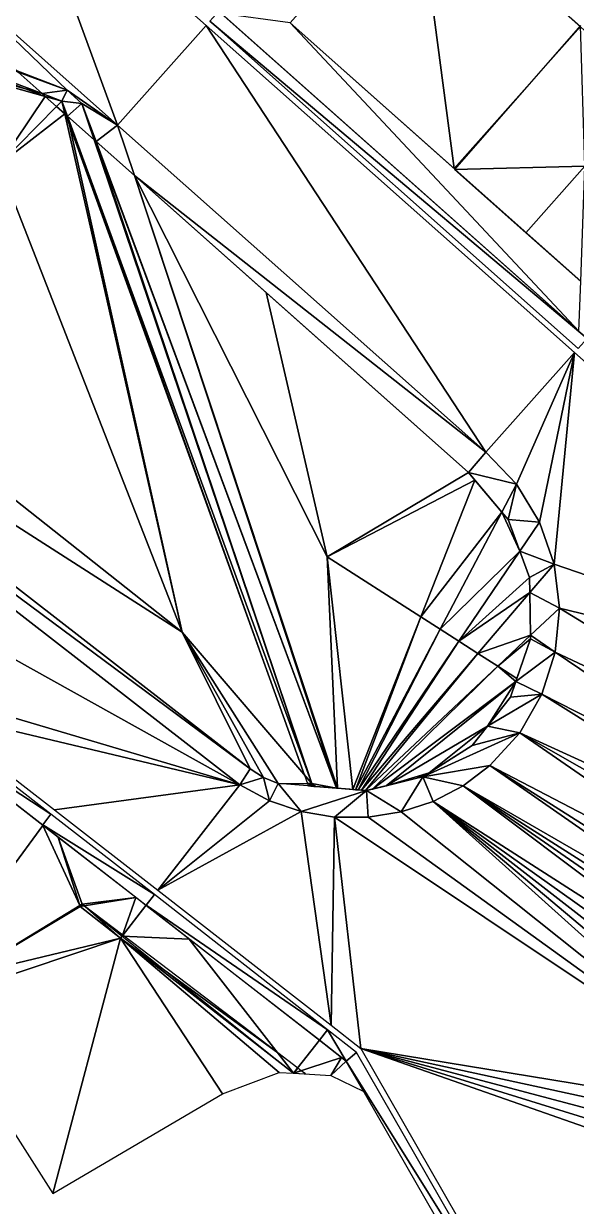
# Model space of a CAD drawing. Header units: metres. Extents: x 1634389 to 1634634, y 8249577 to 8249800.
# Drawn here: x 1634551.83 to 1634566.35, y 8249607.65 to 8249638.72 of the extents above; entities that cross this region are included whole.
import ezdxf

# ---------------------------------------------------------------- set-up
doc = ezdxf.new("R2010")
doc.units = ezdxf.units.M
doc.header["$LTSCALE"] = 2
doc.linetypes.add('CACHE2', pattern=[4.7625, 3.175, -1.5875])
for name, color, linetype in [('MNT-02-BASSIN-FF-30', 205, 'Continuous'), ('MNT-02-BETON DESACTIVE FF-35', 7, 'Continuous'), ('MNT-02-ESPACE VERT DIFFERENT-FF-30', 3, 'Continuous'), ('MNT-02-ESPACE VERT-FF-30', 221, 'Continuous'), ('MNT-02-ESPACE VERT-PRIVE-FF-30', 222, 'CACHE2'), ('MNT-02-EVERGREEN-FF-45', 7, 'Continuous'), ('MNT-02-VOIRIE LOURDE-FF-60', 160, 'Continuous')]:
    doc.layers.add(name, color=color, linetype=linetype)

msp = doc.modelspace()

# ---------------------------------------------------------------- linework, layer by layer
at = {"layer": 'MNT-02-BASSIN-FF-30', "color": 1, "linetype": 'ByBlock'}
for points in [[(1634552.309, 8249636.887, 98.431), (1634526.651, 8249646.597, 98.34), (1634530.329, 8249643.031, 97)], [(1634552.309, 8249636.887, 98.431), (1634530.329, 8249643.031, 97), (1634552.392, 8249636.813, 98.404)], [(1634552.392, 8249636.813, 98.404), (1634530.329, 8249643.031, 97), (1634551.179, 8249635.022, 97)], [(1634552.692, 8249636.546, 98.31), (1634552.392, 8249636.813, 98.404), (1634551.179, 8249635.022, 97)], [(1634552.909, 8249636.354, 98.398), (1634552.692, 8249636.546, 98.31), (1634551.179, 8249635.022, 97)], [(1634551.179, 8249635.022, 97), (1634555.987, 8249622.739, 97), (1634552.909, 8249636.354, 98.398)], [(1634552.979, 8249636.292, 98.426), (1634552.909, 8249636.354, 98.398), (1634555.987, 8249622.739, 97)], [(1634559.396, 8249618.761, 98.15), (1634552.979, 8249636.292, 98.426), (1634555.987, 8249622.739, 97)], [(1634551.179, 8249635.022, 97), (1634540.889, 8249634.683, 97), (1634555.987, 8249622.739, 97)], [(1634539.712, 8249633.167, 98.28), (1634555.987, 8249622.739, 97), (1634540.889, 8249634.683, 97)], [(1634539.712, 8249633.167, 98.28), (1634557.775, 8249619.144, 98.14), (1634555.987, 8249622.739, 97)], [(1634558.513, 8249618.758, 98.145), (1634555.987, 8249622.739, 97), (1634558.125, 8249618.914, 98.142)], [(1634557.775, 8249619.144, 98.14), (1634558.125, 8249618.914, 98.142), (1634555.987, 8249622.739, 97)], [(1634559.396, 8249618.761, 98.15), (1634555.987, 8249622.739, 97), (1634558.513, 8249618.758, 98.145)]]:
    msp.add_3dface(points, dxfattribs=at)
at = {"layer": 'MNT-02-BETON DESACTIVE FF-35', "color": 6, "linetype": 'ByBlock'}
for points in [[(1634558.827, 8249638.75, 98.545), (1634557.017, 8249638.991, 98.517), (1634566.412, 8249630.645, 98.454)], [(1634566.46, 8249631.954, 98.493), (1634558.827, 8249638.75, 98.545), (1634566.412, 8249630.645, 98.454)], [(1634552.328, 8249617.659, 98.245), (1634549.146, 8249620.132, 98.273), (1634548.781, 8249612.82, 98.32)], [(1634552.328, 8249617.659, 98.245), (1634548.781, 8249612.82, 98.32), (1634553.305, 8249615.553, 98.369)], [(1634552.328, 8249617.659, 98.245), (1634553.305, 8249615.553, 98.369), (1634552.737, 8249617.342, 98.273)], [(1634553.305, 8249615.553, 98.369), (1634553.36, 8249615.587, 98.366), (1634552.737, 8249617.342, 98.273)], [(1634553.36, 8249615.587, 98.366), (1634554.771, 8249615.761, 98.348), (1634552.737, 8249617.342, 98.273)], [(1634553.36, 8249615.587, 98.366), (1634553.415, 8249615.543, 98.368), (1634554.771, 8249615.761, 98.348)], [(1634553.415, 8249615.543, 98.368), (1634554.41, 8249614.748, 98.369), (1634554.771, 8249615.761, 98.348)], [(1634554.41, 8249614.748, 98.369), (1634555.039, 8249615.552, 98.348), (1634554.771, 8249615.761, 98.348)], [(1634554.41, 8249614.748, 98.369), (1634556.175, 8249614.67, 98.355), (1634555.039, 8249615.552, 98.348)], [(1634554.41, 8249614.748, 98.369), (1634558.919, 8249611.146, 98.4), (1634556.175, 8249614.67, 98.355)], [(1634558.919, 8249611.146, 98.4), (1634559.594, 8249612.013, 98.374), (1634556.175, 8249614.67, 98.355)], [(1634559.594, 8249612.013, 98.374), (1634558.919, 8249611.146, 98.4), (1634560.173, 8249611.563, 98.377)], [(1634559.896, 8249611.086, 98.388), (1634560.173, 8249611.563, 98.377), (1634558.919, 8249611.146, 98.4)], [(1634559.896, 8249611.086, 98.388), (1634560.303, 8249611.462, 98.377), (1634560.173, 8249611.563, 98.377)], [(1634559.896, 8249611.086, 98.388), (1634560.761, 8249610.663, 98.382), (1634560.303, 8249611.462, 98.377)]]:
    msp.add_3dface(points, dxfattribs=at)
at = {"layer": 'MNT-02-ESPACE VERT DIFFERENT-FF-30', "linetype": 'ByBlock'}
for points in [[(1634553.724, 8249635.629, 98.455), (1634560.043, 8249618.636, 98.189), (1634553.728, 8249635.626, 98.455)], [(1634554.735, 8249634.732, 98.444), (1634553.728, 8249635.626, 98.455), (1634560.045, 8249618.636, 98.189)], [(1634560.043, 8249618.636, 98.189), (1634560.045, 8249618.636, 98.189), (1634553.728, 8249635.626, 98.455)], [(1634558.198, 8249631.656, 98.421), (1634554.735, 8249634.732, 98.444), (1634559.798, 8249624.715, 98.304)], [(1634559.798, 8249624.715, 98.304), (1634554.735, 8249634.732, 98.444), (1634560.069, 8249618.634, 98.189)], [(1634560.045, 8249618.636, 98.189), (1634560.069, 8249618.634, 98.189), (1634554.735, 8249634.732, 98.444)], [(1634562.263, 8249623.137, 98.299), (1634559.798, 8249624.715, 98.304), (1634560.473, 8249618.601, 98.193)], [(1634560.069, 8249618.634, 98.189), (1634560.473, 8249618.601, 98.193), (1634559.798, 8249624.715, 98.304)], [(1634560.473, 8249618.601, 98.193), (1634560.541, 8249618.595, 98.192), (1634562.263, 8249623.137, 98.299)], [(1634562.263, 8249623.137, 98.299), (1634560.541, 8249618.595, 98.192), (1634562.767, 8249622.815, 98.29)], [(1634560.617, 8249618.589, 98.192), (1634562.767, 8249622.815, 98.29), (1634560.541, 8249618.595, 98.192)], [(1634562.767, 8249622.815, 98.29), (1634560.617, 8249618.589, 98.192), (1634563.262, 8249622.498, 98.283)], [(1634560.703, 8249618.582, 98.192), (1634563.262, 8249622.498, 98.283), (1634560.617, 8249618.589, 98.192)], [(1634563.262, 8249622.498, 98.283), (1634560.703, 8249618.582, 98.192), (1634563.762, 8249622.178, 98.277)], [(1634560.805, 8249618.574, 98.193), (1634563.762, 8249622.178, 98.277), (1634560.703, 8249618.582, 98.192)], [(1634563.762, 8249622.178, 98.277), (1634560.805, 8249618.574, 98.193), (1634564.28, 8249621.846, 98.273)], [(1634560.994, 8249618.611, 98.194), (1634564.28, 8249621.846, 98.273), (1634560.805, 8249618.574, 98.193)], [(1634564.28, 8249621.846, 98.273), (1634560.994, 8249618.611, 98.194), (1634564.757, 8249621.436, 98.267)], [(1634564.757, 8249621.436, 98.267), (1634564.786, 8249621.522, 98.269), (1634564.28, 8249621.846, 98.273)], [(1634561.346, 8249618.698, 98.198), (1634564.757, 8249621.436, 98.267), (1634560.994, 8249618.611, 98.194)], [(1634561.346, 8249618.698, 98.198), (1634564.011, 8249620.264, 98.242), (1634564.757, 8249621.436, 98.267)], [(1634564.616, 8249621.024, 98.259), (1634564.757, 8249621.436, 98.267), (1634564.011, 8249620.264, 98.242)], [(1634561.346, 8249618.698, 98.198), (1634562.48, 8249619.042, 98.21), (1634564.011, 8249620.264, 98.242)], [(1634563.607, 8249619.757, 98.23), (1634564.011, 8249620.264, 98.242), (1634562.48, 8249619.042, 98.21)], [(1634562.156, 8249618.899, 98.206), (1634562.48, 8249619.042, 98.21), (1634561.346, 8249618.698, 98.198)], [(1634562.156, 8249618.899, 98.206), (1634562.317, 8249618.938, 98.207), (1634562.48, 8249619.042, 98.21)], [(1634560.805, 8249618.574, 98.193), (1634560.834, 8249618.572, 98.193), (1634560.994, 8249618.611, 98.194)], [(1634553.305, 8249615.553, 98.419), (1634550.285, 8249613.718, 98.387), (1634553.313, 8249615.527, 98.42)], [(1634550.285, 8249613.718, 98.387), (1634554.372, 8249614.699, 98.42), (1634553.313, 8249615.527, 98.42)], [(1634553.358, 8249615.586, 98.416), (1634553.305, 8249615.553, 98.419), (1634553.313, 8249615.527, 98.42)], [(1634553.415, 8249615.543, 98.418), (1634553.358, 8249615.586, 98.416), (1634553.313, 8249615.527, 98.42)], [(1634554.372, 8249614.699, 98.42), (1634553.415, 8249615.543, 98.418), (1634553.313, 8249615.527, 98.42)], [(1634554.43, 8249614.772, 98.418), (1634553.415, 8249615.543, 98.418), (1634554.372, 8249614.699, 98.42)], [(1634558.504, 8249611.679, 98.443), (1634554.43, 8249614.772, 98.418), (1634554.372, 8249614.699, 98.42)], [(1634550.285, 8249613.718, 98.387), (1634549.377, 8249613.021, 98.375), (1634554.372, 8249614.699, 98.42)], [(1634552.589, 8249607.99, 97.79), (1634554.372, 8249614.699, 98.42), (1634549.377, 8249613.021, 98.375)], [(1634552.589, 8249607.99, 97.79), (1634557.046, 8249610.605, 98.267), (1634554.372, 8249614.699, 98.42)], [(1634557.046, 8249610.605, 98.267), (1634557.048, 8249610.606, 98.268), (1634554.372, 8249614.699, 98.42)], [(1634558.504, 8249611.679, 98.443), (1634554.372, 8249614.699, 98.42), (1634558.919, 8249611.146, 98.45)], [(1634558.537, 8249611.167, 98.415), (1634558.919, 8249611.146, 98.45), (1634554.372, 8249614.699, 98.42)], [(1634557.048, 8249610.606, 98.268), (1634558.537, 8249611.167, 98.415), (1634554.372, 8249614.699, 98.42)], [(1634559.025, 8249611.283, 98.446), (1634558.504, 8249611.679, 98.443), (1634558.919, 8249611.146, 98.45)], [(1634559.025, 8249611.283, 98.446), (1634558.919, 8249611.146, 98.45), (1634559.118, 8249611.212, 98.446)], [(1634558.919, 8249611.145, 98.45), (1634559.118, 8249611.212, 98.446), (1634558.919, 8249611.146, 98.45)], [(1634558.919, 8249611.145, 98.45), (1634559.23, 8249611.127, 98.446), (1634559.118, 8249611.212, 98.446)]]:
    msp.add_3dface(points, dxfattribs=at)
at = {"layer": 'MNT-02-ESPACE VERT-FF-30', "linetype": 'ByBlock'}
for points in [[(1634526.654, 8249646.594, 98.339), (1634552.309, 8249636.887, 98.431), (1634526.651, 8249646.597, 98.34)], [(1634551.679, 8249637.446, 98.467), (1634526.651, 8249646.597, 98.34), (1634552.309, 8249636.887, 98.431)], [(1634526.654, 8249646.594, 98.339), (1634552.383, 8249636.821, 98.408), (1634552.309, 8249636.887, 98.431)], [(1634566.453, 8249638.675, 98.74), (1634563.146, 8249634.889, 98.565), (1634566.572, 8249634.982, 98.634)], [(1634552.979, 8249636.292, 98.426), (1634552.923, 8249636.341, 98.404), (1634559.207, 8249618.981, 98.086)], [(1634559.207, 8249618.981, 98.086), (1634559.396, 8249618.761, 98.15), (1634552.979, 8249636.292, 98.426)], [(1634553.68, 8249635.669, 98.453), (1634552.979, 8249636.292, 98.426), (1634559.396, 8249618.761, 98.15)], [(1634553.724, 8249635.629, 98.455), (1634553.68, 8249635.669, 98.453), (1634559.396, 8249618.761, 98.15)], [(1634560.043, 8249618.636, 98.189), (1634553.724, 8249635.629, 98.455), (1634559.396, 8249618.761, 98.15)], [(1634563.146, 8249634.889, 98.565), (1634565.015, 8249633.229, 98.552), (1634566.572, 8249634.982, 98.634)], [(1634558.198, 8249631.656, 98.421), (1634559.798, 8249624.715, 98.304), (1634563.513, 8249626.933, 98.385)], [(1634559.798, 8249624.715, 98.304), (1634563.682, 8249626.732, 98.383), (1634563.513, 8249626.933, 98.385)], [(1634559.798, 8249624.715, 98.304), (1634562.263, 8249623.137, 98.299), (1634563.682, 8249626.732, 98.383)], [(1634562.263, 8249623.137, 98.299), (1634564.389, 8249625.891, 98.361), (1634563.682, 8249626.732, 98.383)], [(1634562.263, 8249623.137, 98.299), (1634562.767, 8249622.815, 98.29), (1634564.389, 8249625.891, 98.361)], [(1634564.863, 8249624.863, 98.337), (1634564.389, 8249625.891, 98.361), (1634562.767, 8249622.815, 98.29)], [(1634564.863, 8249624.863, 98.337), (1634564.555, 8249625.693, 98.356), (1634564.389, 8249625.891, 98.361)], [(1634562.767, 8249622.815, 98.29), (1634563.262, 8249622.498, 98.283), (1634564.863, 8249624.863, 98.337)], [(1634564.863, 8249624.863, 98.337), (1634563.262, 8249622.498, 98.283), (1634565.119, 8249624.175, 98.323)], [(1634565.124, 8249623.778, 98.315), (1634565.119, 8249624.175, 98.323), (1634563.262, 8249622.498, 98.283)], [(1634563.262, 8249622.498, 98.283), (1634563.762, 8249622.178, 98.277), (1634565.124, 8249623.778, 98.315)], [(1634563.762, 8249622.178, 98.277), (1634565.138, 8249622.654, 98.292), (1634565.124, 8249623.778, 98.315)], [(1634563.762, 8249622.178, 98.277), (1634564.28, 8249621.846, 98.273), (1634565.138, 8249622.654, 98.292)], [(1634565.14, 8249622.556, 98.291), (1634565.138, 8249622.654, 98.292), (1634564.28, 8249621.846, 98.273)], [(1634564.28, 8249621.846, 98.273), (1634564.786, 8249621.522, 98.269), (1634565.14, 8249622.556, 98.291)], [(1634559.207, 8249618.981, 98.086), (1634559.287, 8249618.761, 98.149), (1634559.396, 8249618.761, 98.15)], [(1634559.287, 8249618.761, 98.149), (1634559.311, 8249618.695, 98.153), (1634559.396, 8249618.761, 98.15)], [(1634559.311, 8249618.695, 98.153), (1634559.369, 8249618.69, 98.154), (1634559.396, 8249618.761, 98.15)], [(1634559.369, 8249618.69, 98.154), (1634559.448, 8249618.684, 98.154), (1634559.396, 8249618.761, 98.15)], [(1634559.448, 8249618.684, 98.154), (1634559.496, 8249618.68, 98.153), (1634559.396, 8249618.761, 98.15)], [(1634559.496, 8249618.68, 98.153), (1634560.043, 8249618.636, 98.189), (1634559.396, 8249618.761, 98.15)]]:
    msp.add_3dface(points, dxfattribs=at)
at = {"layer": 'MNT-02-ESPACE VERT-PRIVE-FF-30', "linetype": 'ByBlock'}
msp.add_3dface([(1634566.7, 8249638.426, 98.738), (1634566.946, 8249645.793, 98.959), (1634562.12, 8249642.491, 98.768)], dxfattribs=at)
at = {"layer": 'MNT-02-EVERGREEN-FF-45', "color": 1, "linetype": 'ByBlock'}
for points in [[(1634562.138, 8249642.477, 98.618), (1634558.825, 8249638.749, 98.445), (1634563.14, 8249634.915, 98.416)], [(1634566.458, 8249638.649, 98.59), (1634562.138, 8249642.477, 98.618), (1634563.14, 8249634.915, 98.416)], [(1634566.572, 8249634.978, 98.484), (1634565.019, 8249633.23, 98.403), (1634566.46, 8249631.95, 98.393)]]:
    msp.add_3dface(points, dxfattribs=at)
at = {"layer": 'MNT-02-VOIRIE LOURDE-FF-60'}
for points in [[(1634551.755, 8249642.996, 98.268), (1634549.431, 8249640.38, 98.198), (1634554.295, 8249636.059, 98.165)], [(1634556.62, 8249638.675, 98.235), (1634551.755, 8249642.996, 98.268), (1634554.295, 8249636.059, 98.165)], [(1634549.431, 8249640.38, 98.198), (1634551.628, 8249637.492, 98.167), (1634552.965, 8249636.976, 98.173)], [(1634554.295, 8249636.059, 98.165), (1634549.431, 8249640.38, 98.198), (1634552.965, 8249636.976, 98.173)], [(1634556.952, 8249639.049, 98.267), (1634556.72, 8249638.788, 98.255), (1634566.628, 8249630.453, 98.198)], [(1634554.295, 8249636.059, 98.165), (1634563.971, 8249627.463, 98.1), (1634556.62, 8249638.675, 98.235)], [(1634566.296, 8249630.08, 98.17), (1634556.62, 8249638.675, 98.235), (1634563.971, 8249627.463, 98.1)], [(1634566.396, 8249630.193, 98.19), (1634566.628, 8249630.453, 98.198), (1634556.72, 8249638.788, 98.255)], [(1634551.628, 8249637.492, 98.167), (1634551.679, 8249637.446, 98.167), (1634552.965, 8249636.976, 98.173)], [(1634551.679, 8249637.446, 98.167), (1634552.309, 8249636.887, 98.131), (1634552.965, 8249636.976, 98.173)], [(1634552.965, 8249636.976, 98.173), (1634552.309, 8249636.887, 98.131), (1634552.833, 8249636.688, 98.133)], [(1634552.392, 8249636.813, 98.104), (1634552.833, 8249636.688, 98.133), (1634552.309, 8249636.887, 98.131)], [(1634552.392, 8249636.813, 98.104), (1634552.692, 8249636.546, 98.01), (1634552.833, 8249636.688, 98.133)], [(1634553.356, 8249636.625, 98.17), (1634552.965, 8249636.976, 98.173), (1634552.833, 8249636.688, 98.133)], [(1634554.295, 8249636.059, 98.165), (1634552.965, 8249636.976, 98.173), (1634553.356, 8249636.625, 98.17)], [(1634552.692, 8249636.546, 98.01), (1634552.909, 8249636.354, 98.098), (1634552.833, 8249636.688, 98.133)], [(1634552.909, 8249636.354, 98.098), (1634552.979, 8249636.292, 98.126), (1634552.833, 8249636.688, 98.133)], [(1634553.356, 8249636.625, 98.17), (1634552.833, 8249636.688, 98.133), (1634552.979, 8249636.292, 98.126)], [(1634552.979, 8249636.292, 98.126), (1634553.68, 8249635.669, 98.153), (1634553.356, 8249636.625, 98.17)], [(1634554.295, 8249636.059, 98.165), (1634553.356, 8249636.625, 98.17), (1634553.728, 8249635.626, 98.155)], [(1634553.68, 8249635.669, 98.153), (1634553.728, 8249635.626, 98.155), (1634553.356, 8249636.625, 98.17)], [(1634553.728, 8249635.626, 98.155), (1634554.735, 8249634.732, 98.144), (1634554.295, 8249636.059, 98.165)], [(1634554.735, 8249634.732, 98.144), (1634563.971, 8249627.463, 98.1), (1634554.295, 8249636.059, 98.165)], [(1634554.735, 8249634.732, 98.144), (1634563.513, 8249626.933, 98.085), (1634563.971, 8249627.463, 98.1)], [(1634557.775, 8249619.144, 97.84), (1634539.712, 8249633.167, 97.98), (1634539.405, 8249632.772, 98.02)], [(1634537.259, 8249630.007, 98.09), (1634557.502, 8249618.723, 97.88), (1634539.405, 8249632.772, 98.02)], [(1634557.502, 8249618.723, 97.88), (1634557.775, 8249619.144, 97.84), (1634539.405, 8249632.772, 98.02)], [(1634537.259, 8249630.007, 98.09), (1634548.259, 8249621.467, 98.005), (1634557.502, 8249618.723, 97.88)], [(1634566.296, 8249630.08, 98.17), (1634563.971, 8249627.463, 98.1), (1634564.774, 8249626.62, 98.077)], [(1634566.296, 8249630.08, 98.17), (1634564.774, 8249626.62, 98.077), (1634565.379, 8249625.626, 98.055)], [(1634565.76, 8249624.526, 98.032), (1634566.296, 8249630.08, 98.17), (1634565.379, 8249625.626, 98.055)], [(1634576.832, 8249620.72, 98.16), (1634566.296, 8249630.08, 98.17), (1634565.76, 8249624.526, 98.032)], [(1634563.971, 8249627.463, 98.1), (1634563.513, 8249626.933, 98.085), (1634564.774, 8249626.62, 98.077)], [(1634563.513, 8249626.933, 98.085), (1634564.389, 8249625.891, 98.061), (1634564.774, 8249626.62, 98.077)], [(1634564.389, 8249625.891, 98.061), (1634564.555, 8249625.693, 98.056), (1634564.774, 8249626.62, 98.077)], [(1634564.774, 8249626.62, 98.077), (1634564.555, 8249625.693, 98.056), (1634565.379, 8249625.626, 98.055)], [(1634564.555, 8249625.693, 98.056), (1634564.863, 8249624.863, 98.037), (1634565.379, 8249625.626, 98.055)], [(1634564.863, 8249624.863, 98.037), (1634565.76, 8249624.526, 98.032), (1634565.379, 8249625.626, 98.055)], [(1634564.863, 8249624.863, 98.037), (1634565.119, 8249624.175, 98.023), (1634565.76, 8249624.526, 98.032)], [(1634565.119, 8249624.175, 98.023), (1634565.124, 8249623.778, 98.015), (1634565.76, 8249624.526, 98.032)], [(1634565.76, 8249624.526, 98.032), (1634565.124, 8249623.778, 98.015), (1634565.899, 8249623.37, 98.01)], [(1634576.832, 8249620.72, 98.16), (1634565.76, 8249624.526, 98.032), (1634565.899, 8249623.37, 98.01)], [(1634565.124, 8249623.778, 98.015), (1634565.138, 8249622.654, 97.992), (1634565.899, 8249623.37, 98.01)], [(1634565.899, 8249623.37, 98.01), (1634565.138, 8249622.654, 97.992), (1634565.789, 8249622.211, 97.987)], [(1634574.507, 8249618.103, 98.09), (1634565.899, 8249623.37, 98.01), (1634565.789, 8249622.211, 97.987)], [(1634574.507, 8249618.103, 98.09), (1634576.832, 8249620.72, 98.16), (1634565.899, 8249623.37, 98.01)], [(1634565.14, 8249622.556, 97.991), (1634564.757, 8249621.436, 97.967), (1634565.789, 8249622.211, 97.987)], [(1634565.138, 8249622.654, 97.992), (1634565.14, 8249622.556, 97.991), (1634565.789, 8249622.211, 97.987)], [(1634565.789, 8249622.211, 97.987), (1634564.757, 8249621.436, 97.967), (1634565.437, 8249621.102, 97.965)], [(1634573.517, 8249616.989, 98.081), (1634565.789, 8249622.211, 97.987), (1634565.437, 8249621.102, 97.965)], [(1634573.517, 8249616.989, 98.081), (1634574.507, 8249618.103, 98.09), (1634565.789, 8249622.211, 97.987)], [(1634549.26, 8249620.69, 97.997), (1634557.502, 8249618.723, 97.88), (1634548.259, 8249621.467, 98.005)], [(1634564.757, 8249621.436, 97.967), (1634564.616, 8249621.024, 97.959), (1634565.437, 8249621.102, 97.965)], [(1634564.857, 8249620.093, 97.943), (1634565.437, 8249621.102, 97.965), (1634564.011, 8249620.264, 97.942)], [(1634564.616, 8249621.024, 97.959), (1634564.011, 8249620.264, 97.942), (1634565.437, 8249621.102, 97.965)], [(1634564.857, 8249620.093, 97.943), (1634573.044, 8249616.348, 98.076), (1634565.437, 8249621.102, 97.965)], [(1634573.044, 8249616.348, 98.076), (1634573.517, 8249616.989, 98.081), (1634565.437, 8249621.102, 97.965)], [(1634552.635, 8249618.071, 97.971), (1634557.502, 8249618.723, 97.88), (1634549.26, 8249620.69, 97.997)], [(1634549.168, 8249620.571, 98.02), (1634548.899, 8249620.338, 98.025), (1634552.542, 8249617.951, 97.99)], [(1634552.328, 8249617.676, 97.994), (1634552.542, 8249617.951, 97.99), (1634548.899, 8249620.338, 98.025)], [(1634563.607, 8249619.757, 97.93), (1634562.317, 8249618.938, 97.907), (1634564.857, 8249620.093, 97.943)], [(1634564.857, 8249620.093, 97.943), (1634562.317, 8249618.938, 97.907), (1634564.076, 8249619.229, 97.92)], [(1634564.011, 8249620.264, 97.942), (1634563.607, 8249619.757, 97.93), (1634564.857, 8249620.093, 97.943)], [(1634572.311, 8249614.937, 98.066), (1634564.857, 8249620.093, 97.943), (1634564.076, 8249619.229, 97.92)], [(1634572.641, 8249615.662, 98.071), (1634573.044, 8249616.348, 98.076), (1634564.857, 8249620.093, 97.943)], [(1634572.311, 8249614.937, 98.066), (1634572.641, 8249615.662, 98.071), (1634564.857, 8249620.093, 97.943)], [(1634558.125, 8249618.914, 97.842), (1634557.775, 8249619.144, 97.84), (1634557.502, 8249618.723, 97.88)], [(1634563.369, 8249618.699, 97.915), (1634564.076, 8249619.229, 97.92), (1634562.317, 8249618.938, 97.907)], [(1634571.942, 8249613.751, 98.058), (1634564.076, 8249619.229, 97.92), (1634563.369, 8249618.699, 97.915)], [(1634571.942, 8249613.751, 98.058), (1634572.059, 8249614.182, 98.061), (1634564.076, 8249619.229, 97.92)], [(1634572.059, 8249614.182, 98.061), (1634572.311, 8249614.937, 98.066), (1634564.076, 8249619.229, 97.92)], [(1634558.125, 8249618.914, 97.842), (1634557.502, 8249618.723, 97.88), (1634558.282, 8249618.307, 97.885)], [(1634558.513, 8249618.758, 97.845), (1634558.125, 8249618.914, 97.842), (1634558.282, 8249618.307, 97.885)], [(1634562.317, 8249618.938, 97.907), (1634560.834, 8249618.572, 97.893), (1634561.747, 8249618.012, 97.905)], [(1634562.317, 8249618.938, 97.907), (1634561.747, 8249618.012, 97.905), (1634562.586, 8249618.29, 97.91)], [(1634562.317, 8249618.938, 97.907), (1634562.586, 8249618.29, 97.91), (1634563.369, 8249618.699, 97.915)], [(1634552.635, 8249618.071, 97.971), (1634555.352, 8249615.954, 97.95), (1634557.502, 8249618.723, 97.88)], [(1634557.502, 8249618.723, 97.88), (1634555.352, 8249615.954, 97.95), (1634558.282, 8249618.307, 97.885)], [(1634559.119, 8249618.023, 97.89), (1634558.513, 8249618.758, 97.845), (1634558.282, 8249618.307, 97.885)], [(1634560.834, 8249618.572, 97.893), (1634558.513, 8249618.758, 97.845), (1634559.119, 8249618.023, 97.89)], [(1634559.99, 8249617.877, 97.895), (1634560.834, 8249618.572, 97.893), (1634559.119, 8249618.023, 97.89)], [(1634560.834, 8249618.572, 97.893), (1634559.99, 8249617.877, 97.895), (1634560.874, 8249617.873, 97.9)], [(1634561.747, 8249618.012, 97.905), (1634560.834, 8249618.572, 97.893), (1634560.874, 8249617.873, 97.9)], [(1634562.586, 8249618.29, 97.91), (1634571.73, 8249612.43, 98.05), (1634563.369, 8249618.699, 97.915)], [(1634571.848, 8249613.315, 98.056), (1634571.942, 8249613.751, 98.058), (1634563.369, 8249618.699, 97.915)], [(1634571.73, 8249612.43, 98.05), (1634571.777, 8249612.874, 98.053), (1634563.369, 8249618.699, 97.915)], [(1634571.777, 8249612.874, 98.053), (1634571.848, 8249613.315, 98.056), (1634563.369, 8249618.699, 97.915)], [(1634555.352, 8249615.954, 97.95), (1634559.119, 8249618.023, 97.89), (1634558.282, 8249618.307, 97.885)], [(1634561.747, 8249618.012, 97.905), (1634571.838, 8249609.961, 98.12), (1634562.586, 8249618.29, 97.91)], [(1634571.699, 8249611.192, 98.085), (1634571.693, 8249611.811, 98.067), (1634562.586, 8249618.29, 97.91)], [(1634571.748, 8249610.574, 98.103), (1634562.586, 8249618.29, 97.91), (1634571.838, 8249609.961, 98.12)], [(1634571.699, 8249611.192, 98.085), (1634562.586, 8249618.29, 97.91), (1634571.748, 8249610.574, 98.103)], [(1634571.693, 8249611.811, 98.067), (1634571.73, 8249612.43, 98.05), (1634562.586, 8249618.29, 97.91)], [(1634552.542, 8249617.951, 97.99), (1634552.328, 8249617.676, 97.994), (1634555.263, 8249615.839, 98.09)], [(1634555.352, 8249615.954, 97.95), (1634559.902, 8249612.408, 97.976), (1634559.119, 8249618.023, 97.89)], [(1634559.902, 8249612.408, 97.976), (1634559.99, 8249617.877, 97.895), (1634559.119, 8249618.023, 97.89)], [(1634559.902, 8249612.408, 97.976), (1634560.688, 8249611.796, 97.98), (1634559.99, 8249617.877, 97.895)], [(1634559.99, 8249617.877, 97.895), (1634571.838, 8249609.961, 98.12), (1634560.874, 8249617.873, 97.9)], [(1634560.688, 8249611.796, 97.98), (1634571.838, 8249609.961, 98.12), (1634559.99, 8249617.877, 97.895)], [(1634571.838, 8249609.961, 98.12), (1634561.747, 8249618.012, 97.905), (1634560.874, 8249617.873, 97.9)], [(1634555.048, 8249615.564, 98.097), (1634555.263, 8249615.839, 98.09), (1634552.328, 8249617.676, 97.994)], [(1634555.048, 8249615.564, 98.097), (1634559.809, 8249612.289, 98.116), (1634555.263, 8249615.839, 98.09)], [(1634555.048, 8249615.564, 98.097), (1634559.595, 8249612.014, 98.124), (1634559.809, 8249612.289, 98.116)], [(1634559.595, 8249612.014, 98.124), (1634560.303, 8249611.462, 98.127), (1634559.809, 8249612.289, 98.116)], [(1634560.303, 8249611.462, 98.127), (1634560.572, 8249611.695, 98.12), (1634559.809, 8249612.289, 98.116)], [(1634560.303, 8249611.462, 98.127), (1634565.31, 8249603.427, 98.17), (1634560.572, 8249611.695, 98.12)], [(1634572.146, 8249608.76, 98.155), (1634560.688, 8249611.796, 97.98), (1634572.361, 8249608.179, 98.172)], [(1634565.441, 8249603.502, 98.03), (1634572.615, 8249607.614, 98.19), (1634560.688, 8249611.796, 97.98)], [(1634572.361, 8249608.179, 98.172), (1634560.688, 8249611.796, 97.98), (1634572.615, 8249607.614, 98.19)], [(1634571.971, 8249609.355, 98.137), (1634560.688, 8249611.796, 97.98), (1634572.146, 8249608.76, 98.155)], [(1634571.838, 8249609.961, 98.12), (1634560.688, 8249611.796, 97.98), (1634571.971, 8249609.355, 98.137)], [(1634560.303, 8249611.462, 98.127), (1634565.007, 8249603.254, 98.177), (1634565.31, 8249603.427, 98.17)]]:
    msp.add_3dface(points, dxfattribs=at)

doc.saveas('drawing.dxf')
